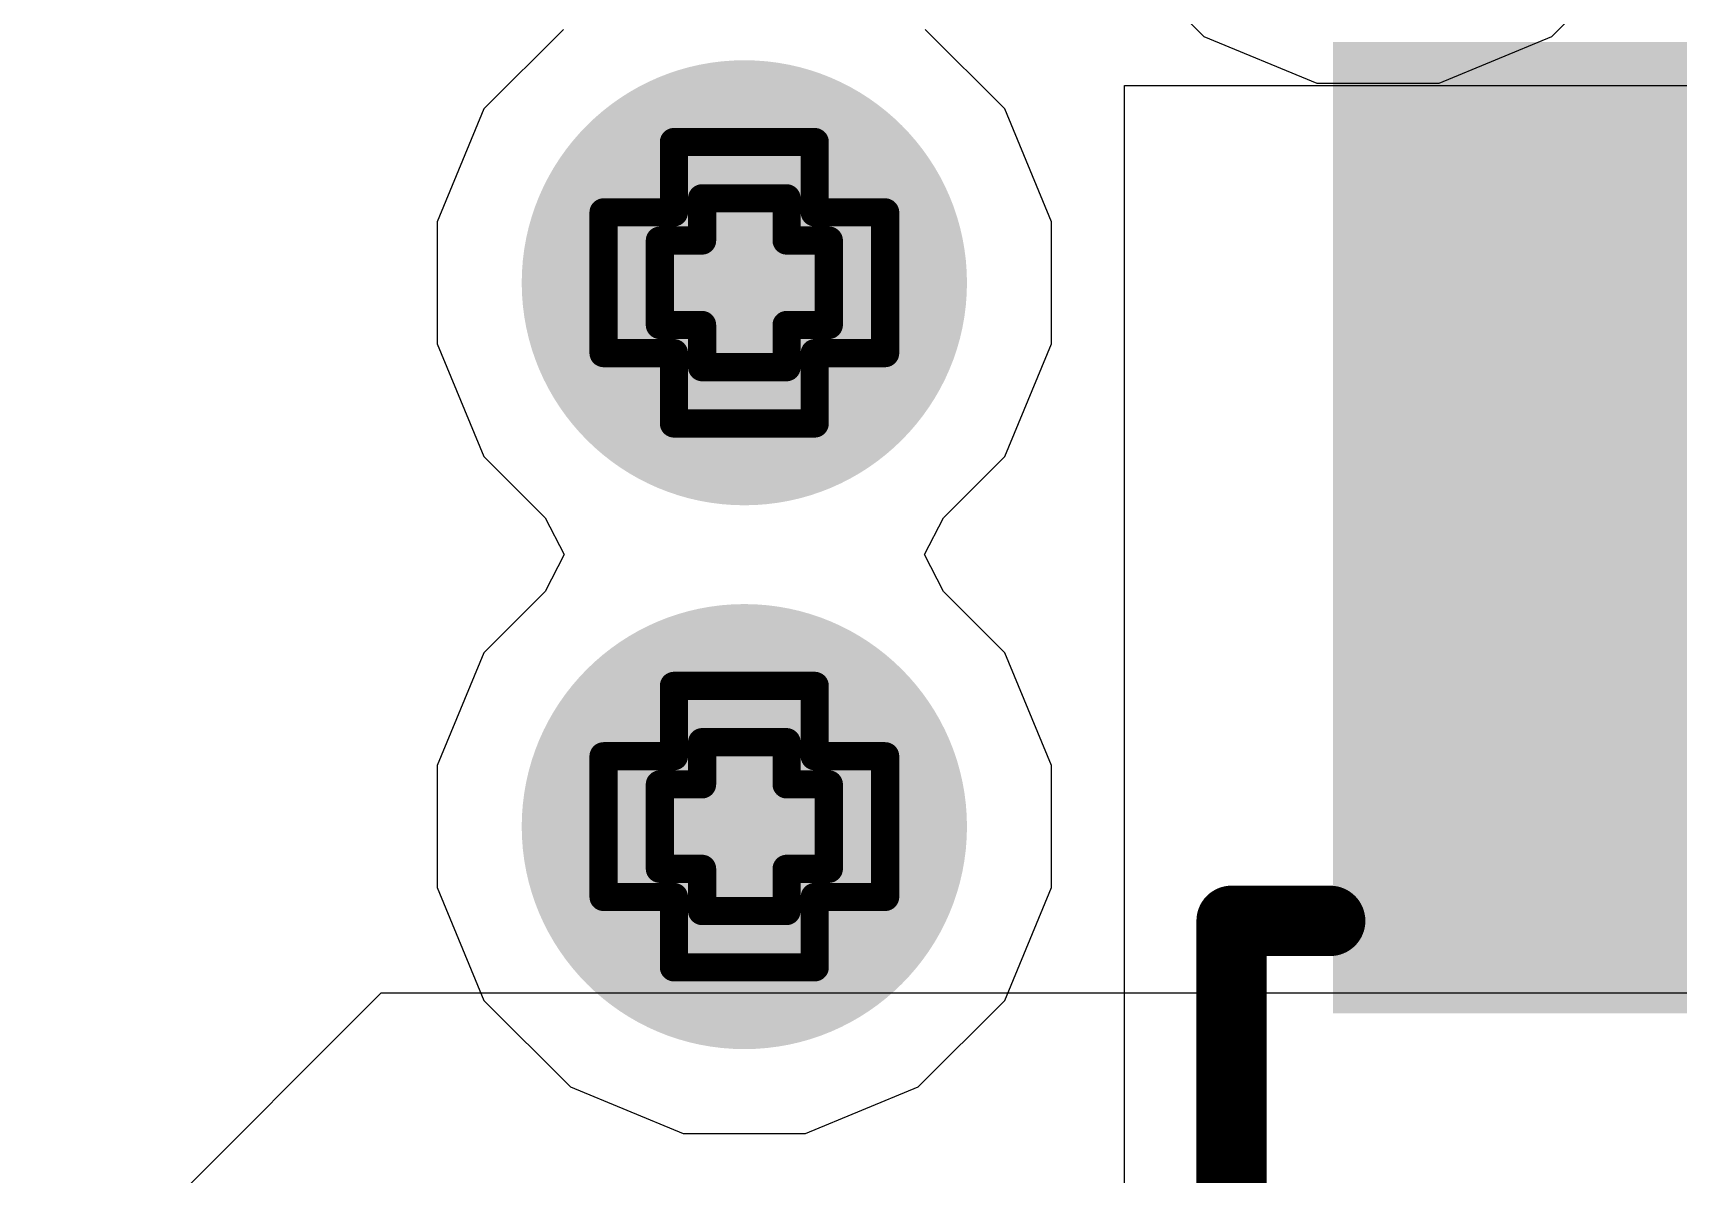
# Model space of a CAD drawing. Header units: inches. Extents: x -4 to 5258, y -4 to 5281.
# Drawn here: x 82.953 to 85.921, y 86.571 to 88.63 of the extents above; entities that cross this region are included whole.
import ezdxf

# ---------------------------------------------------------------- set-up
doc = ezdxf.new("R2010")
doc.units = ezdxf.units.IN
for name, color, linetype in [('Bottom Layer', 5, 'Continuous'), ('Bottom Solder', 6, 'Continuous'), ('Drill Drawing', 1, 'Continuous'), ('Layer 1', 16, 'Continuous'), ('Layer 2', 76, 'Continuous'), ('Top Layer', 1, 'Continuous'), ('Top Overlay', 2, 'Continuous'), ('Top Paste', 8, 'Continuous'), ('Top Solder', 216, 'Continuous'), ('Via Holes', 16, 'Continuous')]:
    doc.layers.add(name, color=color, linetype=linetype)

# ---------------------------------------------------------------- blocks, each defined once
blk = doc.blocks.new('SOIC_8_13')
at = {"layer": 'Top Layer'}
blk.add_hatch(color=1, dxfattribs=at).paths.add_polyline_path([(3.475, 2.205), (3.475, 1.605), (1.925, 1.605), (1.925, 2.205)])
at = {"layer": 'Top Paste'}
blk.add_hatch(color=8, dxfattribs=at).paths.add_polyline_path([(3.475, 2.205), (3.475, 1.605), (1.925, 1.605), (1.925, 2.205)])
at = {"layer": 'Top Solder'}
blk.add_hatch(color=216, dxfattribs=at).paths.add_polyline_path([(3.5766, 2.3066), (3.5766, 1.5034), (1.8234, 1.5034), (1.8234, 2.3066)])
at = {"layer": 'Top Overlay'}
for points in [[(1.9906, 2.4892, 0.127, 0.127, 0), (-1.9906, 2.4892, 0.127, 0.127, 0)], [(1.9906, 2.4892, 0.127, 0.127, 0), (1.9906, 2.3114, 0.127, 0.127, 0)]]:
    blk.add_lwpolyline(points, format="xyseb", dxfattribs=at)
for points in [[(1.9589, 2.4892, 0.0635, 0.0635, 1), (2.0224, 2.4892, 0.0635, 0.0635, 1)], [(1.9589, 2.4892, 0.0635, 0.0635, 1), (2.0224, 2.4892, 0.0635, 0.0635, 1)], [(1.9588, 2.3114, 0.0635, 0.0635, 1), (2.0223, 2.3114, 0.0635, 0.0635, 1)]]:
    blk.add_lwpolyline(points, format="xyseb", close=True, dxfattribs=at)

msp = doc.modelspace()

# ---------------------------------------------------------------- hatches: boundary and pattern name
at = {"layer": 'Bottom Layer'}
h = msp.add_hatch(color=5, dxfattribs=at)
edge = h.paths.add_edge_path()
edge.add_arc((84.2363, 88.1792), 0.3, 0, 360)
h = msp.add_hatch(color=5, dxfattribs=at)
edge = h.paths.add_edge_path()
edge.add_arc((84.2363, 87.1977), 0.3, 0, 360)
at = {"layer": 'Bottom Solder'}
h = msp.add_hatch(color=6, dxfattribs=at)
edge = h.paths.add_edge_path()
edge.add_arc((84.2363, 88.1792), 0.4016, 0, 360)
h = msp.add_hatch(color=6, dxfattribs=at)
edge = h.paths.add_edge_path()
edge.add_arc((84.2363, 87.1977), 0.4016, 0, 360)
at = {"layer": 'Layer 1'}
h = msp.add_hatch(color=16, dxfattribs=at)
edge = h.paths.add_edge_path()
edge.add_arc((84.2363, 88.1792), 0.3, 0, 360)
h = msp.add_hatch(color=16, dxfattribs=at)
edge = h.paths.add_edge_path()
edge.add_arc((84.2363, 87.1977), 0.3, 0, 360)
at = {"layer": 'Layer 2'}
h = msp.add_hatch(color=76, dxfattribs=at)
edge = h.paths.add_edge_path()
edge.add_arc((84.2363, 88.1792), 0.3, 0, 360)
h = msp.add_hatch(color=76, dxfattribs=at)
edge = h.paths.add_edge_path()
edge.add_arc((84.2363, 87.1977), 0.3, 0, 360)
at = {"layer": 'Top Layer'}
h = msp.add_hatch(color=1, dxfattribs=at)
edge = h.paths.add_edge_path()
edge.add_arc((84.2363, 88.1792), 0.3, 0, 360)
h = msp.add_hatch(color=1, dxfattribs=at)
edge = h.paths.add_edge_path()
edge.add_arc((84.2363, 87.1977), 0.3, 0, 360)
at = {"layer": 'Top Solder'}
h = msp.add_hatch(color=216, dxfattribs=at)
edge = h.paths.add_edge_path()
edge.add_arc((84.2363, 88.1792), 0.4016, 0, 360)
h = msp.add_hatch(color=216, dxfattribs=at)
edge = h.paths.add_edge_path()
edge.add_arc((84.2363, 87.1977), 0.4016, 0, 360)
at = {"layer": 'Via Holes'}
h = msp.add_hatch(color=7, dxfattribs=at)
edge = h.paths.add_edge_path()
edge.add_arc((84.2363, 88.1792), 0.15, 0, 360)
h = msp.add_hatch(color=7, dxfattribs=at)
edge = h.paths.add_edge_path()
edge.add_arc((84.2363, 87.1977), 0.15, 0, 360)

# ---------------------------------------------------------------- linework, layer by layer
at = {"layer": 'Drill Drawing'}
for points in [[(84.1093, 88.3062, 0.0508, 0.0508, 0), (84.1093, 88.4332, 0.0508, 0.0508, 0)], [(84.1093, 88.4332, 0.0508, 0.0508, 0), (84.3633, 88.4332, 0.0508, 0.0508, 0)], [(84.3633, 88.3062, 0.0508, 0.0508, 0), (84.3633, 88.4332, 0.0508, 0.0508, 0)], [(84.1601, 88.2554, 0.0508, 0.0508, 0), (84.1601, 88.3316, 0.0508, 0.0508, 0)], [(84.1601, 88.3316, 0.0508, 0.0508, 0), (84.3125, 88.3316, 0.0508, 0.0508, 0)], [(84.3125, 88.2554, 0.0508, 0.0508, 0), (84.3125, 88.3316, 0.0508, 0.0508, 0)], [(83.9823, 88.0522, 0.0508, 0.0508, 0), (83.9823, 88.3062, 0.0508, 0.0508, 0)], [(83.9823, 88.3062, 0.0508, 0.0508, 0), (84.1093, 88.3062, 0.0508, 0.0508, 0)], [(84.3633, 88.3062, 0.0508, 0.0508, 0), (84.4903, 88.3062, 0.0508, 0.0508, 0)], [(84.4903, 88.0522, 0.0508, 0.0508, 0), (84.4903, 88.3062, 0.0508, 0.0508, 0)], [(84.0839, 88.103, 0.0508, 0.0508, 0), (84.0839, 88.2554, 0.0508, 0.0508, 0)], [(84.0839, 88.2554, 0.0508, 0.0508, 0), (84.1601, 88.2554, 0.0508, 0.0508, 0)], [(84.3125, 88.2554, 0.0508, 0.0508, 0), (84.3887, 88.2554, 0.0508, 0.0508, 0)], [(84.3887, 88.103, 0.0508, 0.0508, 0), (84.3887, 88.2554, 0.0508, 0.0508, 0)], [(84.0839, 88.103, 0.0508, 0.0508, 0), (84.1601, 88.103, 0.0508, 0.0508, 0)], [(84.1601, 88.0268, 0.0508, 0.0508, 0), (84.1601, 88.103, 0.0508, 0.0508, 0)], [(84.3125, 88.103, 0.0508, 0.0508, 0), (84.3887, 88.103, 0.0508, 0.0508, 0)], [(84.3125, 88.0268, 0.0508, 0.0508, 0), (84.3125, 88.103, 0.0508, 0.0508, 0)], [(83.9823, 88.0522, 0.0508, 0.0508, 0), (84.1093, 88.0522, 0.0508, 0.0508, 0)], [(84.1093, 87.9252, 0.0508, 0.0508, 0), (84.1093, 88.0522, 0.0508, 0.0508, 0)], [(84.3633, 88.0522, 0.0508, 0.0508, 0), (84.4903, 88.0522, 0.0508, 0.0508, 0)], [(84.3633, 87.9252, 0.0508, 0.0508, 0), (84.3633, 88.0522, 0.0508, 0.0508, 0)], [(84.1601, 88.0268, 0.0508, 0.0508, 0), (84.3125, 88.0268, 0.0508, 0.0508, 0)], [(84.1093, 87.9252, 0.0508, 0.0508, 0), (84.3633, 87.9252, 0.0508, 0.0508, 0)], [(84.1093, 87.3247, 0.0508, 0.0508, 0), (84.1093, 87.4517, 0.0508, 0.0508, 0)], [(84.1093, 87.4517, 0.0508, 0.0508, 0), (84.3633, 87.4517, 0.0508, 0.0508, 0)], [(84.3633, 87.3247, 0.0508, 0.0508, 0), (84.3633, 87.4517, 0.0508, 0.0508, 0)], [(84.1601, 87.2739, 0.0508, 0.0508, 0), (84.1601, 87.3501, 0.0508, 0.0508, 0)], [(84.1601, 87.3501, 0.0508, 0.0508, 0), (84.3125, 87.3501, 0.0508, 0.0508, 0)], [(84.3125, 87.2739, 0.0508, 0.0508, 0), (84.3125, 87.3501, 0.0508, 0.0508, 0)], [(83.9823, 87.0707, 0.0508, 0.0508, 0), (83.9823, 87.3247, 0.0508, 0.0508, 0)], [(83.9823, 87.3247, 0.0508, 0.0508, 0), (84.1093, 87.3247, 0.0508, 0.0508, 0)], [(84.3633, 87.3247, 0.0508, 0.0508, 0), (84.4903, 87.3247, 0.0508, 0.0508, 0)], [(84.4903, 87.0707, 0.0508, 0.0508, 0), (84.4903, 87.3247, 0.0508, 0.0508, 0)], [(84.0839, 87.1215, 0.0508, 0.0508, 0), (84.0839, 87.2739, 0.0508, 0.0508, 0)], [(84.0839, 87.2739, 0.0508, 0.0508, 0), (84.1601, 87.2739, 0.0508, 0.0508, 0)], [(84.3125, 87.2739, 0.0508, 0.0508, 0), (84.3887, 87.2739, 0.0508, 0.0508, 0)], [(84.3887, 87.1215, 0.0508, 0.0508, 0), (84.3887, 87.2739, 0.0508, 0.0508, 0)], [(84.0839, 87.1215, 0.0508, 0.0508, 0), (84.1601, 87.1215, 0.0508, 0.0508, 0)], [(84.1601, 87.0453, 0.0508, 0.0508, 0), (84.1601, 87.1215, 0.0508, 0.0508, 0)], [(84.3125, 87.1215, 0.0508, 0.0508, 0), (84.3887, 87.1215, 0.0508, 0.0508, 0)], [(84.3125, 87.0453, 0.0508, 0.0508, 0), (84.3125, 87.1215, 0.0508, 0.0508, 0)], [(83.9823, 87.0707, 0.0508, 0.0508, 0), (84.1093, 87.0707, 0.0508, 0.0508, 0)], [(84.1093, 86.9437, 0.0508, 0.0508, 0), (84.1093, 87.0707, 0.0508, 0.0508, 0)], [(84.3633, 87.0707, 0.0508, 0.0508, 0), (84.4903, 87.0707, 0.0508, 0.0508, 0)], [(84.3633, 86.9437, 0.0508, 0.0508, 0), (84.3633, 87.0707, 0.0508, 0.0508, 0)], [(84.1601, 87.0453, 0.0508, 0.0508, 0), (84.3125, 87.0453, 0.0508, 0.0508, 0)], [(84.1093, 86.9437, 0.0508, 0.0508, 0), (84.3633, 86.9437, 0.0508, 0.0508, 0)]]:
    msp.add_lwpolyline(points, format="xyseb", dxfattribs=at)
for points in [[(84.0966, 88.4332, 0.0254, 0.0254, 1), (84.122, 88.4332, 0.0254, 0.0254, 1)], [(84.0966, 88.4332, 0.0254, 0.0254, 1), (84.122, 88.4332, 0.0254, 0.0254, 1)], [(84.3506, 88.4332, 0.0254, 0.0254, 1), (84.376, 88.4332, 0.0254, 0.0254, 1)], [(84.3506, 88.4332, 0.0254, 0.0254, 1), (84.376, 88.4332, 0.0254, 0.0254, 1)], [(84.1474, 88.3316, 0.0254, 0.0254, 1), (84.1728, 88.3316, 0.0254, 0.0254, 1)], [(84.1474, 88.3316, 0.0254, 0.0254, 1), (84.1728, 88.3316, 0.0254, 0.0254, 1)], [(84.2998, 88.3316, 0.0254, 0.0254, 1), (84.3252, 88.3316, 0.0254, 0.0254, 1)], [(84.2998, 88.3316, 0.0254, 0.0254, 1), (84.3252, 88.3316, 0.0254, 0.0254, 1)], [(83.9696, 88.3062, 0.0254, 0.0254, 1), (83.995, 88.3062, 0.0254, 0.0254, 1)], [(83.9696, 88.3062, 0.0254, 0.0254, 1), (83.995, 88.3062, 0.0254, 0.0254, 1)], [(84.0966, 88.3062, 0.0254, 0.0254, 1), (84.122, 88.3062, 0.0254, 0.0254, 1)], [(84.0966, 88.3062, 0.0254, 0.0254, 1), (84.122, 88.3062, 0.0254, 0.0254, 1)], [(84.3506, 88.3062, 0.0254, 0.0254, 1), (84.376, 88.3062, 0.0254, 0.0254, 1)], [(84.3506, 88.3062, 0.0254, 0.0254, 1), (84.376, 88.3062, 0.0254, 0.0254, 1)], [(84.4776, 88.3062, 0.0254, 0.0254, 1), (84.503, 88.3062, 0.0254, 0.0254, 1)], [(84.4776, 88.3062, 0.0254, 0.0254, 1), (84.503, 88.3062, 0.0254, 0.0254, 1)], [(84.0712, 88.2554, 0.0254, 0.0254, 1), (84.0966, 88.2554, 0.0254, 0.0254, 1)], [(84.0712, 88.2554, 0.0254, 0.0254, 1), (84.0966, 88.2554, 0.0254, 0.0254, 1)], [(84.1474, 88.2554, 0.0254, 0.0254, 1), (84.1728, 88.2554, 0.0254, 0.0254, 1)], [(84.1474, 88.2554, 0.0254, 0.0254, 1), (84.1728, 88.2554, 0.0254, 0.0254, 1)], [(84.2998, 88.2554, 0.0254, 0.0254, 1), (84.3252, 88.2554, 0.0254, 0.0254, 1)], [(84.2998, 88.2554, 0.0254, 0.0254, 1), (84.3252, 88.2554, 0.0254, 0.0254, 1)], [(84.376, 88.2554, 0.0254, 0.0254, 1), (84.4014, 88.2554, 0.0254, 0.0254, 1)], [(84.376, 88.2554, 0.0254, 0.0254, 1), (84.4014, 88.2554, 0.0254, 0.0254, 1)], [(84.0712, 88.103, 0.0254, 0.0254, 1), (84.0966, 88.103, 0.0254, 0.0254, 1)], [(84.0712, 88.103, 0.0254, 0.0254, 1), (84.0966, 88.103, 0.0254, 0.0254, 1)], [(84.1474, 88.103, 0.0254, 0.0254, 1), (84.1728, 88.103, 0.0254, 0.0254, 1)], [(84.1474, 88.103, 0.0254, 0.0254, 1), (84.1728, 88.103, 0.0254, 0.0254, 1)], [(84.2998, 88.103, 0.0254, 0.0254, 1), (84.3252, 88.103, 0.0254, 0.0254, 1)], [(84.2998, 88.103, 0.0254, 0.0254, 1), (84.3252, 88.103, 0.0254, 0.0254, 1)], [(84.376, 88.103, 0.0254, 0.0254, 1), (84.4014, 88.103, 0.0254, 0.0254, 1)], [(84.376, 88.103, 0.0254, 0.0254, 1), (84.4014, 88.103, 0.0254, 0.0254, 1)], [(83.9696, 88.0522, 0.0254, 0.0254, 1), (83.995, 88.0522, 0.0254, 0.0254, 1)], [(83.9696, 88.0522, 0.0254, 0.0254, 1), (83.995, 88.0522, 0.0254, 0.0254, 1)], [(84.0966, 88.0522, 0.0254, 0.0254, 1), (84.122, 88.0522, 0.0254, 0.0254, 1)], [(84.0966, 88.0522, 0.0254, 0.0254, 1), (84.122, 88.0522, 0.0254, 0.0254, 1)], [(84.3506, 88.0522, 0.0254, 0.0254, 1), (84.376, 88.0522, 0.0254, 0.0254, 1)], [(84.3506, 88.0522, 0.0254, 0.0254, 1), (84.376, 88.0522, 0.0254, 0.0254, 1)], [(84.4776, 88.0522, 0.0254, 0.0254, 1), (84.503, 88.0522, 0.0254, 0.0254, 1)], [(84.4776, 88.0522, 0.0254, 0.0254, 1), (84.503, 88.0522, 0.0254, 0.0254, 1)], [(84.1474, 88.0268, 0.0254, 0.0254, 1), (84.1728, 88.0268, 0.0254, 0.0254, 1)], [(84.1474, 88.0268, 0.0254, 0.0254, 1), (84.1728, 88.0268, 0.0254, 0.0254, 1)], [(84.2998, 88.0268, 0.0254, 0.0254, 1), (84.3252, 88.0268, 0.0254, 0.0254, 1)], [(84.2998, 88.0268, 0.0254, 0.0254, 1), (84.3252, 88.0268, 0.0254, 0.0254, 1)], [(84.0966, 87.9252, 0.0254, 0.0254, 1), (84.122, 87.9252, 0.0254, 0.0254, 1)], [(84.0966, 87.9252, 0.0254, 0.0254, 1), (84.122, 87.9252, 0.0254, 0.0254, 1)], [(84.3506, 87.9252, 0.0254, 0.0254, 1), (84.376, 87.9252, 0.0254, 0.0254, 1)], [(84.3506, 87.9252, 0.0254, 0.0254, 1), (84.376, 87.9252, 0.0254, 0.0254, 1)], [(84.0966, 87.4517, 0.0254, 0.0254, 1), (84.122, 87.4517, 0.0254, 0.0254, 1)], [(84.0966, 87.4517, 0.0254, 0.0254, 1), (84.122, 87.4517, 0.0254, 0.0254, 1)], [(84.3506, 87.4517, 0.0254, 0.0254, 1), (84.376, 87.4517, 0.0254, 0.0254, 1)], [(84.3506, 87.4517, 0.0254, 0.0254, 1), (84.376, 87.4517, 0.0254, 0.0254, 1)], [(84.1474, 87.3501, 0.0254, 0.0254, 1), (84.1728, 87.3501, 0.0254, 0.0254, 1)], [(84.1474, 87.3501, 0.0254, 0.0254, 1), (84.1728, 87.3501, 0.0254, 0.0254, 1)], [(84.2998, 87.3501, 0.0254, 0.0254, 1), (84.3252, 87.3501, 0.0254, 0.0254, 1)], [(84.2998, 87.3501, 0.0254, 0.0254, 1), (84.3252, 87.3501, 0.0254, 0.0254, 1)], [(83.9696, 87.3247, 0.0254, 0.0254, 1), (83.995, 87.3247, 0.0254, 0.0254, 1)], [(83.9696, 87.3247, 0.0254, 0.0254, 1), (83.995, 87.3247, 0.0254, 0.0254, 1)], [(84.0966, 87.3247, 0.0254, 0.0254, 1), (84.122, 87.3247, 0.0254, 0.0254, 1)], [(84.0966, 87.3247, 0.0254, 0.0254, 1), (84.122, 87.3247, 0.0254, 0.0254, 1)], [(84.3506, 87.3247, 0.0254, 0.0254, 1), (84.376, 87.3247, 0.0254, 0.0254, 1)], [(84.3506, 87.3247, 0.0254, 0.0254, 1), (84.376, 87.3247, 0.0254, 0.0254, 1)], [(84.4776, 87.3247, 0.0254, 0.0254, 1), (84.503, 87.3247, 0.0254, 0.0254, 1)], [(84.4776, 87.3247, 0.0254, 0.0254, 1), (84.503, 87.3247, 0.0254, 0.0254, 1)], [(84.0712, 87.2739, 0.0254, 0.0254, 1), (84.0966, 87.2739, 0.0254, 0.0254, 1)], [(84.0712, 87.2739, 0.0254, 0.0254, 1), (84.0966, 87.2739, 0.0254, 0.0254, 1)], [(84.1474, 87.2739, 0.0254, 0.0254, 1), (84.1728, 87.2739, 0.0254, 0.0254, 1)], [(84.1474, 87.2739, 0.0254, 0.0254, 1), (84.1728, 87.2739, 0.0254, 0.0254, 1)], [(84.2998, 87.2739, 0.0254, 0.0254, 1), (84.3252, 87.2739, 0.0254, 0.0254, 1)], [(84.2998, 87.2739, 0.0254, 0.0254, 1), (84.3252, 87.2739, 0.0254, 0.0254, 1)], [(84.376, 87.2739, 0.0254, 0.0254, 1), (84.4014, 87.2739, 0.0254, 0.0254, 1)], [(84.376, 87.2739, 0.0254, 0.0254, 1), (84.4014, 87.2739, 0.0254, 0.0254, 1)], [(84.0712, 87.1215, 0.0254, 0.0254, 1), (84.0966, 87.1215, 0.0254, 0.0254, 1)], [(84.0712, 87.1215, 0.0254, 0.0254, 1), (84.0966, 87.1215, 0.0254, 0.0254, 1)], [(84.1474, 87.1215, 0.0254, 0.0254, 1), (84.1728, 87.1215, 0.0254, 0.0254, 1)], [(84.1474, 87.1215, 0.0254, 0.0254, 1), (84.1728, 87.1215, 0.0254, 0.0254, 1)], [(84.2998, 87.1215, 0.0254, 0.0254, 1), (84.3252, 87.1215, 0.0254, 0.0254, 1)], [(84.2998, 87.1215, 0.0254, 0.0254, 1), (84.3252, 87.1215, 0.0254, 0.0254, 1)], [(84.376, 87.1215, 0.0254, 0.0254, 1), (84.4014, 87.1215, 0.0254, 0.0254, 1)], [(84.376, 87.1215, 0.0254, 0.0254, 1), (84.4014, 87.1215, 0.0254, 0.0254, 1)], [(83.9696, 87.0707, 0.0254, 0.0254, 1), (83.995, 87.0707, 0.0254, 0.0254, 1)], [(83.9696, 87.0707, 0.0254, 0.0254, 1), (83.995, 87.0707, 0.0254, 0.0254, 1)], [(84.0966, 87.0707, 0.0254, 0.0254, 1), (84.122, 87.0707, 0.0254, 0.0254, 1)], [(84.0966, 87.0707, 0.0254, 0.0254, 1), (84.122, 87.0707, 0.0254, 0.0254, 1)], [(84.3506, 87.0707, 0.0254, 0.0254, 1), (84.376, 87.0707, 0.0254, 0.0254, 1)], [(84.3506, 87.0707, 0.0254, 0.0254, 1), (84.376, 87.0707, 0.0254, 0.0254, 1)], [(84.4776, 87.0707, 0.0254, 0.0254, 1), (84.503, 87.0707, 0.0254, 0.0254, 1)], [(84.4776, 87.0707, 0.0254, 0.0254, 1), (84.503, 87.0707, 0.0254, 0.0254, 1)], [(84.1474, 87.0453, 0.0254, 0.0254, 1), (84.1728, 87.0453, 0.0254, 0.0254, 1)], [(84.1474, 87.0453, 0.0254, 0.0254, 1), (84.1728, 87.0453, 0.0254, 0.0254, 1)], [(84.2998, 87.0453, 0.0254, 0.0254, 1), (84.3252, 87.0453, 0.0254, 0.0254, 1)], [(84.2998, 87.0453, 0.0254, 0.0254, 1), (84.3252, 87.0453, 0.0254, 0.0254, 1)], [(84.0966, 86.9437, 0.0254, 0.0254, 1), (84.122, 86.9437, 0.0254, 0.0254, 1)], [(84.0966, 86.9437, 0.0254, 0.0254, 1), (84.122, 86.9437, 0.0254, 0.0254, 1)], [(84.3506, 86.9437, 0.0254, 0.0254, 1), (84.376, 86.9437, 0.0254, 0.0254, 1)], [(84.3506, 86.9437, 0.0254, 0.0254, 1), (84.376, 86.9437, 0.0254, 0.0254, 1)]]:
    msp.add_lwpolyline(points, format="xyseb", close=True, dxfattribs=at)
at = {"layer": 'Layer 1'}
for p, q in [((84.9096, 88.7798), (85.0654, 88.6239)), ((85.6931, 88.6239), (85.8489, 88.7798)), ((83.91, 88.6364), (83.7666, 88.493)), ((84.7059, 88.493), (84.5625, 88.6364)), ((85.0654, 88.6239), (85.2691, 88.5396)), ((85.4895, 88.5396), (85.6931, 88.6239)), ((85.2691, 88.5396), (85.4895, 88.5396)), ((83.7666, 88.493), (83.6823, 88.2894)), ((84.7903, 88.2894), (84.7059, 88.493)), ((83.6823, 88.2894), (83.6823, 88.069)), ((84.7903, 88.069), (84.7903, 88.2894)), ((83.6823, 88.069), (83.7666, 87.8654)), ((84.7059, 87.8654), (84.7903, 88.069)), ((83.7666, 87.8654), (83.8771, 87.7548)), ((84.5954, 87.7548), (84.7059, 87.8654)), ((83.8771, 87.7548), (83.9115, 87.6885)), ((84.561, 87.6885), (84.5954, 87.7548)), ((83.9115, 87.6885), (83.8771, 87.6221)), ((84.5954, 87.6221), (84.561, 87.6885)), ((83.8771, 87.6221), (83.7666, 87.5115)), ((84.7059, 87.5115), (84.5954, 87.6221)), ((83.7666, 87.5115), (83.6823, 87.3079)), ((84.7903, 87.3079), (84.7059, 87.5115)), ((83.6823, 87.3079), (83.6823, 87.0875)), ((84.7903, 87.0875), (84.7903, 87.3079)), ((83.6823, 87.0875), (83.7666, 86.8839)), ((84.7059, 86.8839), (84.7903, 87.0875)), ((83.7666, 86.8839), (83.9224, 86.7281)), ((84.5501, 86.7281), (84.7059, 86.8839)), ((83.9224, 86.7281), (84.1261, 86.6437)), ((84.3465, 86.6437), (84.5501, 86.7281)), ((84.1261, 86.6437), (84.3465, 86.6437))]:
    msp.add_line(p, q, dxfattribs=at)
at = {"layer": 'Layer 2'}
for p, q in [((84.9221, 83.4604), (84.9221, 88.5353)), ((84.9221, 88.5353), (87.8558, 88.5353))]:
    msp.add_line(p, q, dxfattribs=at)
at = {"layer": 'Top Layer'}
for p, q in [((83.5807, 86.897), (82.9529, 86.2692)), ((87.3775, 86.897), (83.5807, 86.897))]:
    msp.add_line(p, q, dxfattribs=at)

# ---------------------------------------------------------------- block references
at = {"rotation": 90}
msp.add_blockref('SOIC_8_13', (87.6045, 85.037), dxfattribs=at)

doc.saveas('drawing.dxf')
